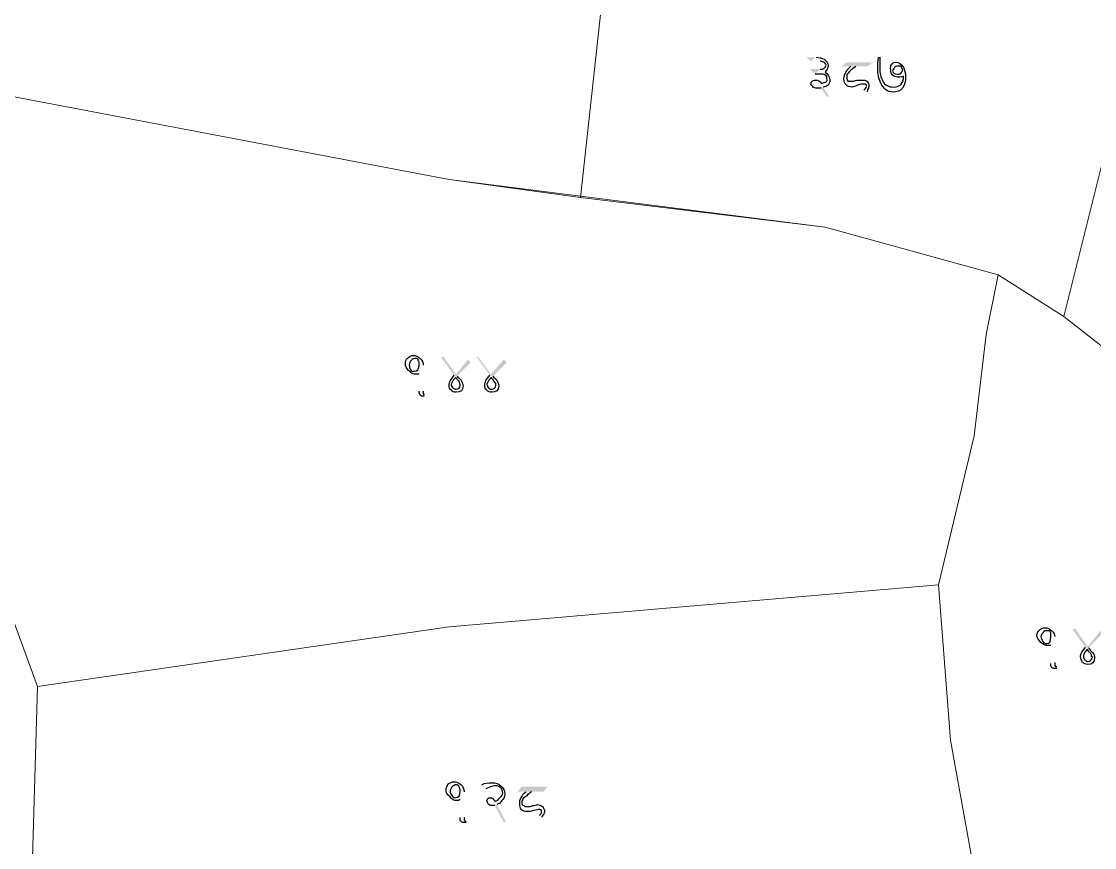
# Model space of a CAD drawing. Header units: metres. Extents: x 345912 to 349030, y 3061206 to 3061792.
# Drawn here: x 345993 to 346047.8, y 3061356.2 to 3061398.5 of the extents above; entities that cross this region are included whole.
import ezdxf

# ---------------------------------------------------------------- set-up
doc = ezdxf.new("R2010")
doc.units = ezdxf.units.M
doc.header["$MEASUREMENT"] = 0
doc.layers.add('PDF5_Geometry', color=7, linetype='Continuous')
doc.layers.add('PDF5_Solid Fills', color=7, linetype='Continuous')

msp = doc.modelspace()

# ---------------------------------------------------------------- hatches: boundary and pattern name
at = {"layer": 'PDF5_Solid Fills', "transparency": 33554559}
h = msp.add_hatch(color=256, dxfattribs=at)
h.paths.add_polyline_path([(346033.34814, 3061396.41964), (346033.09414, 3061396.62284), (346033.60214, 3061396.62284)], flags=0)
h.paths.add_polyline_path([(346033.95774, 3061395.09884), (346034.26254, 3061394.64164), (346034.16094, 3061394.59084), (346033.85614, 3061395.04804)], flags=0)
h.paths.add_polyline_path([(346033.55134, 3061395.75924), (346033.29734, 3061396.01324), (346033.80534, 3061396.01324)], flags=0)
h.paths.add_polyline_path([(346035.38014, 3061396.16564), (346034.92294, 3061396.16564), (346035.17694, 3061396.36884), (346036.49774, 3061396.36884), (346036.24374, 3061396.16564), (346035.63414, 3061396.16564)], flags=0)
h.paths.add_polyline_path([(346036.19294, 3061394.84484), (346036.04054, 3061394.94644)], flags=0)
h.paths.add_polyline_path([(346036.80254, 3061396.62284), (346036.85334, 3061396.62284)], flags=0)
h.paths.add_polyline_path([(346038.07254, 3061395.65764), (346038.07254, 3061395.65764)], flags=0)
h = msp.add_hatch(color=256, dxfattribs=at)
h.paths.add_polyline_path([(346013.53613, 3061380.87484), (346013.53613, 3061379.55404)], flags=0)
h.paths.add_polyline_path([(346013.58693, 3061379.35084), (346013.58693, 3061379.30004)], flags=0)
h.paths.add_polyline_path([(346015.11093, 3061380.36684), (346014.45053, 3061381.28124), (346014.55213, 3061381.33204), (346015.21253, 3061380.41764), (346015.82213, 3061381.17964), (346015.97453, 3061381.02724), (346015.26333, 3061380.31604)], flags=0)
h.paths.add_polyline_path([(346016.93973, 3061380.36684), (346016.27933, 3061381.28124), (346016.33013, 3061381.33204), (346016.99053, 3061380.41764), (346017.65093, 3061381.17964), (346017.80333, 3061381.02724), (346017.09213, 3061380.31604)], flags=0)
h = msp.add_hatch(color=256, dxfattribs=at)
h.paths.add_polyline_path([(346045.79414, 3061367.00645), (346045.79414, 3061365.68565)], flags=0)
h.paths.add_polyline_path([(346045.89574, 3061365.48245), (346045.89574, 3061365.38085)], flags=0)
h.paths.add_polyline_path([(346047.36894, 3061366.44765), (346046.70854, 3061367.36205), (346046.81014, 3061367.46365), (346047.47054, 3061366.49845), (346048.13094, 3061367.31125), (346048.23254, 3061367.15885), (346047.52134, 3061366.44765)], flags=0)
h.paths.add_polyline_path([(346048.79134, 3061367.20965), (346048.53734, 3061367.46365), (346048.99454, 3061367.46365)], flags=0)
h.paths.add_polyline_path([(346049.40094, 3061365.88885), (346049.70574, 3061365.43165), (346049.60414, 3061365.38085), (346049.24854, 3061365.88885)], flags=0)
h.paths.add_polyline_path([(346048.99454, 3061366.60005), (346048.74054, 3061366.80325), (346049.24854, 3061366.80325)], flags=0)
h = msp.add_hatch(color=256, dxfattribs=at)
h.paths.add_polyline_path([(346015.61894, 3061359.08163), (346015.61894, 3061357.76083)], flags=0)
h.paths.add_polyline_path([(346015.72054, 3061357.55763), (346015.72054, 3061357.50683)], flags=0)
h.paths.add_polyline_path([(346016.73654, 3061359.23403), (346016.53334, 3061359.43723)], flags=0)
h.paths.add_polyline_path([(346017.29534, 3061358.42123), (346017.75254, 3061357.55763), (346017.65094, 3061357.50683), (346017.19374, 3061358.37043)], flags=0)
h.paths.add_polyline_path([(346018.76854, 3061359.08163), (346018.36214, 3061359.08163), (346018.56534, 3061359.33563), (346019.88614, 3061359.33563), (346019.68294, 3061359.08163), (346019.07334, 3061359.08163)], flags=0)
h.paths.add_polyline_path([(346019.58134, 3061357.76083), (346019.47974, 3061357.86243)], flags=0)

# ---------------------------------------------------------------- linework, layer by layer
at = {"layer": 'PDF5_Geometry', "lineweight": 9}
for points in [[(346021.56254, 3061389.46004), (346014.85694, 3061390.37444), (345984.37694, 3061396.16564), (345984.07214, 3061397.38484), (345982.85293, 3061405.00484), (345983.76733, 3061406.52884), (345984.07214, 3061415.06324), (346002.96974, 3061412.32004), (346023.69614, 3061408.96724)], [(346021.56254, 3061389.46004), (346014.85694, 3061390.37444), (345984.37694, 3061396.16564), (345984.07214, 3061397.38484), (345982.85293, 3061405.00484), (345983.76733, 3061406.52884), (345984.07214, 3061415.06324), (346002.96974, 3061412.32004), (346023.69614, 3061408.96724)], [(346051.12814, 3061404.39524), (346050.82334, 3061401.65204), (346046.25134, 3061383.36403), (346042.89854, 3061385.49764), (346034.05933, 3061387.93604), (346021.56254, 3061389.46004), (346023.69614, 3061408.96724), (346027.96334, 3061408.35764), (346043.81293, 3061405.30964)], [(346051.12814, 3061404.39524), (346050.82334, 3061401.65204), (346046.25134, 3061383.36403), (346042.89854, 3061385.49764), (346034.05933, 3061387.93604), (346021.56254, 3061389.46004), (346023.69614, 3061408.96724), (346027.96334, 3061408.35764), (346043.81293, 3061405.30964)], [(346066.67294, 3061399.51844), (346067.28254, 3061394.64164), (346068.80653, 3061389.46004), (346069.41613, 3061387.02164), (346070.33053, 3061384.58324), (346069.41613, 3061381.53523), (346069.41613, 3061379.40164), (346070.02574, 3061378.18243), (346073.98814, 3061374.52485), (346073.68333, 3061368.42884), (346072.46414, 3061365.99044), (346071.24493, 3061364.16164), (346070.63534, 3061363.24724), (346066.36814, 3061363.55205), (346059.35774, 3061363.55205), (346054.78574, 3061362.94243), (346055.09054, 3061376.04884), (346053.26174, 3061377.87764), (346046.25134, 3061383.36403), (346050.82334, 3061401.65204)], [(346066.67294, 3061399.51844), (346067.28254, 3061394.64164), (346068.80653, 3061389.46004), (346069.41613, 3061387.02164), (346070.33053, 3061384.58324), (346069.41613, 3061381.53523), (346069.41613, 3061379.40164), (346070.02574, 3061378.18243), (346073.98814, 3061374.52485), (346073.68333, 3061368.42884), (346072.46414, 3061365.99044), (346071.24493, 3061364.16164), (346070.63534, 3061363.24724), (346066.36814, 3061363.55205), (346059.35774, 3061363.55205), (346054.78574, 3061362.94243), (346055.09054, 3061376.04884), (346053.26174, 3061377.87764), (346046.25134, 3061383.36403), (346050.82334, 3061401.65204)], [(345984.37694, 3061396.16564), (345987.12013, 3061384.88803), (345987.72974, 3061381.23044), (345988.94894, 3061379.09683), (345990.47293, 3061373.61044), (345993.82574, 3061364.46645), (345993.21614, 3061343.43523), (345985.90094, 3061341.30164), (345977.67134, 3061338.86324), (345973.09934, 3061337.33925), (345965.78414, 3061336.12004), (345964.86974, 3061340.08243), (345959.68814, 3061354.71284), (345955.11614, 3061371.17205), (345954.81134, 3061373.91523), (345954.20174, 3061382.14485), (345958.16414, 3061383.66884), (345968.52734, 3061389.46004), (345984.07214, 3061397.38484)], [(345984.37694, 3061396.16564), (345987.12013, 3061384.88803), (345987.72974, 3061381.23044), (345988.94894, 3061379.09683), (345990.47293, 3061373.61044), (345993.82574, 3061364.46645), (345993.21614, 3061343.43523), (345985.90094, 3061341.30164), (345977.67134, 3061338.86324), (345973.09934, 3061337.33925), (345965.78414, 3061336.12004), (345964.86974, 3061340.08243), (345959.68814, 3061354.71284), (345955.11614, 3061371.17205), (345954.81134, 3061373.91523), (345954.20174, 3061382.14485), (345958.16414, 3061383.66884), (345968.52734, 3061389.46004), (345984.07214, 3061397.38484)], [(346042.89854, 3061385.49764), (346042.28894, 3061382.44963), (346041.67933, 3061377.26803), (346039.85054, 3061369.64803), (346014.85694, 3061367.51444), (345993.82574, 3061364.46645), (345990.47293, 3061373.61044), (345988.94894, 3061379.09683), (345987.72974, 3061381.23044), (345987.12013, 3061384.88803), (345984.37694, 3061396.16564), (346014.85694, 3061390.37444), (346034.05933, 3061387.93604)], [(346042.89854, 3061385.49764), (346042.28894, 3061382.44963), (346041.67933, 3061377.26803), (346039.85054, 3061369.64803), (346014.85694, 3061367.51444), (345993.82574, 3061364.46645), (345990.47293, 3061373.61044), (345988.94894, 3061379.09683), (345987.72974, 3061381.23044), (345987.12013, 3061384.88803), (345984.37694, 3061396.16564), (346014.85694, 3061390.37444), (346034.05933, 3061387.93604)], [(346046.25134, 3061383.36403), (346053.26174, 3061377.87764), (346055.09054, 3061376.04884), (346054.78574, 3061362.94243), (346053.56653, 3061357.45604), (346052.34733, 3061348.61683), (346049.29933, 3061349.83604), (346041.67933, 3061355.01764), (346040.46013, 3061361.72324), (346039.85054, 3061369.64803), (346041.67933, 3061377.26803), (346042.28894, 3061382.44963), (346042.89854, 3061385.49764)], [(346046.25134, 3061383.36403), (346053.26174, 3061377.87764), (346055.09054, 3061376.04884), (346054.78574, 3061362.94243), (346053.56653, 3061357.45604), (346052.34733, 3061348.61683), (346049.29933, 3061349.83604), (346041.67933, 3061355.01764), (346040.46013, 3061361.72324), (346039.85054, 3061369.64803), (346041.67933, 3061377.26803), (346042.28894, 3061382.44963), (346042.89854, 3061385.49764)]]:
    msp.add_lwpolyline(points, close=True, dxfattribs=at)
msp.add_lwpolyline([(345993.21614, 3061343.43523), (345993.82574, 3061364.46645), (346014.85694, 3061367.51444), (346039.85054, 3061369.64803), (346040.46013, 3061361.72324), (346041.67933, 3061355.01764)], dxfattribs=at)
msp.add_lwpolyline([(345993.21614, 3061343.43523), (345993.82574, 3061364.46645), (346014.85694, 3061367.51444), (346039.85054, 3061369.64803), (346040.46013, 3061361.72324), (346041.67933, 3061355.01764)], dxfattribs=at)
at = {"layer": 'PDF5_Geometry', "lineweight": 25}
for points in [[(346033.60214, 3061396.62284), (346033.75454, 3061396.62284), (346033.90694, 3061396.57204), (346034.00854, 3061396.52124)], [(346034.00854, 3061396.36884), (346033.95774, 3061396.36884), (346033.90694, 3061396.41964), (346033.80534, 3061396.41964)], [(346034.00854, 3061396.52124), (346034.16094, 3061396.41964), (346034.21174, 3061396.31804), (346034.21174, 3061396.21644)], [(346034.11014, 3061396.21644), (346034.11014, 3061396.26724), (346034.05934, 3061396.31804), (346034.00854, 3061396.36884)], [(346034.00854, 3061396.06404), (346034.05934, 3061396.11484), (346034.11014, 3061396.16564), (346034.11014, 3061396.21644)], [(346034.21174, 3061396.21644), (346034.21174, 3061396.06404), (346034.16094, 3061395.96244), (346034.05934, 3061395.86084)], [(346035.12614, 3061395.86084), (346035.17694, 3061395.96244), (346035.22774, 3061396.01324), (346035.38014, 3061396.16564)], [(346035.63414, 3061396.16564), (346035.53254, 3061396.06404), (346035.43094, 3061396.01324), (346035.38014, 3061395.96244)], [(346036.75174, 3061396.06404), (346036.75174, 3061396.21644), (346036.75174, 3061396.41964), (346036.80254, 3061396.62284)], [(346036.85334, 3061396.62284), (346036.85334, 3061396.57204), (346036.85334, 3061396.47044), (346036.85334, 3061396.36884)], [(346036.85334, 3061396.36884), (346036.85334, 3061396.21644), (346036.85334, 3061396.11484), (346036.85334, 3061396.06404)], [(346037.41214, 3061396.06404), (346037.41214, 3061396.16564), (346037.41214, 3061396.21644), (346037.46294, 3061396.26724)], [(346037.46294, 3061396.26724), (346037.51374, 3061396.31804), (346037.56454, 3061396.36884), (346037.66614, 3061396.36884)], [(346037.61534, 3061396.11484), (346037.56454, 3061396.01324), (346037.51374, 3061395.96244), (346037.51374, 3061395.91164)], [(346037.86934, 3061396.16564), (346037.76774, 3061396.16564), (346037.71694, 3061396.16564), (346037.61534, 3061396.11484)], [(346037.66614, 3061396.36884), (346037.81854, 3061396.36884), (346037.97094, 3061396.26724), (346038.07254, 3061396.11484)], [(346037.97094, 3061396.11484), (346037.92014, 3061396.16564), (346037.86934, 3061396.16564), (346037.86934, 3061396.16564)], [(346038.02174, 3061395.96244), (346038.02174, 3061396.01324), (346037.97094, 3061396.06404), (346037.97094, 3061396.11484)], [(346038.07254, 3061396.11484), (346038.12334, 3061395.96244), (346038.17414, 3061395.81004), (346038.17414, 3061395.65764)], [(346033.65294, 3061395.75924), (346033.60214, 3061395.75924), (346033.60214, 3061395.75924), (346033.55134, 3061395.75924)], [(346033.80534, 3061395.75924), (346033.75454, 3061395.75924), (346033.70374, 3061395.75924), (346033.65294, 3061395.75924)], [(346033.80534, 3061396.01324), (346033.90694, 3061396.01324), (346033.95774, 3061396.01324), (346034.00854, 3061396.06404)], [(346034.05934, 3061395.70844), (346034.00854, 3061395.75924), (346033.90694, 3061395.75924), (346033.80534, 3061395.75924)], [(346034.05934, 3061395.86084), (346034.21174, 3061395.75924), (346034.31334, 3061395.60684), (346034.31334, 3061395.45444)], [(346034.16094, 3061395.45444), (346034.16094, 3061395.60684), (346034.16094, 3061395.65764), (346034.05934, 3061395.70844)], [(346035.02454, 3061395.50524), (346035.02454, 3061395.65764), (346035.07534, 3061395.75924), (346035.12614, 3061395.86084)], [(346035.38014, 3061395.96244), (346035.27854, 3061395.86084), (346035.17694, 3061395.75924), (346035.17694, 3061395.70844)], [(346035.17694, 3061395.70844), (346035.17694, 3061395.70844), (346035.17694, 3061395.65764), (346035.17694, 3061395.60684)], [(346035.17694, 3061395.60684), (346035.17694, 3061395.50524), (346035.17694, 3061395.45444), (346035.22774, 3061395.40364)], [(346036.90414, 3061395.30204), (346036.80254, 3061395.50524), (346036.75174, 3061395.75924), (346036.75174, 3061396.06404)], [(346036.85334, 3061396.06404), (346036.85334, 3061395.81004), (346036.90414, 3061395.60684), (346037.00574, 3061395.40364)], [(346037.51374, 3061395.70844), (346037.41214, 3061395.81004), (346037.41214, 3061395.91164), (346037.41214, 3061396.06404)], [(346037.51374, 3061395.91164), (346037.51374, 3061395.81004), (346037.61534, 3061395.75924), (346037.76774, 3061395.75924)], [(346037.76774, 3061395.60684), (346037.66614, 3061395.60684), (346037.56454, 3061395.65764), (346037.51374, 3061395.70844)], [(346038.17414, 3061395.65764), (346038.17414, 3061395.09884), (346037.97094, 3061394.84484), (346037.51374, 3061394.84484)], [(346037.56454, 3061395.09884), (346037.92014, 3061395.09884), (346038.07254, 3061395.30204), (346038.07254, 3061395.65764)], [(346037.76774, 3061395.75924), (346037.86934, 3061395.75924), (346037.92014, 3061395.75924), (346037.92014, 3061395.81004)], [(346038.07254, 3061395.65764), (346038.02174, 3061395.60684), (346037.92014, 3061395.60684), (346037.76774, 3061395.60684)], [(346037.92014, 3061395.81004), (346037.97094, 3061395.86084), (346038.02174, 3061395.91164), (346038.02174, 3061395.96244)], [(346033.34814, 3061395.30204), (346033.34814, 3061395.35284), (346033.34814, 3061395.35284), (346033.39894, 3061395.40364)], [(346033.44974, 3061395.09884), (346033.39894, 3061395.14964), (346033.34814, 3061395.20044), (346033.34814, 3061395.30204)], [(346033.39894, 3061395.40364), (346033.44974, 3061395.40364), (346033.50054, 3061395.45444), (346033.55134, 3061395.45444)], [(346033.65294, 3061395.04804), (346033.55134, 3061395.04804), (346033.50054, 3061395.04804), (346033.44974, 3061395.09884)], [(346033.55134, 3061395.45444), (346033.70374, 3061395.45444), (346033.80534, 3061395.40364), (346033.85614, 3061395.30204)], [(346033.85614, 3061395.04804), (346033.80534, 3061395.04804), (346033.75454, 3061395.04804), (346033.65294, 3061395.04804)], [(346033.85614, 3061395.30204), (346033.90694, 3061395.30204), (346034.00854, 3061395.30204), (346034.05934, 3061395.35284)], [(346034.21174, 3061395.20044), (346034.16094, 3061395.14964), (346034.05934, 3061395.09884), (346033.95774, 3061395.09884)], [(346034.05934, 3061395.35284), (346034.16094, 3061395.35284), (346034.16094, 3061395.40364), (346034.16094, 3061395.45444)], [(346034.31334, 3061395.45444), (346034.31334, 3061395.35284), (346034.26254, 3061395.30204), (346034.21174, 3061395.20044)], [(346035.43094, 3061395.09884), (346035.17694, 3061395.09884), (346035.02454, 3061395.25124), (346035.02454, 3061395.50524)], [(346035.22774, 3061395.40364), (346035.27854, 3061395.40364), (346035.38014, 3061395.40364), (346035.48174, 3061395.40364)], [(346035.73574, 3061395.20044), (346035.63414, 3061395.14964), (346035.48174, 3061395.09884), (346035.43094, 3061395.09884)], [(346035.48174, 3061395.40364), (346035.53254, 3061395.40364), (346035.58334, 3061395.40364), (346035.68494, 3061395.45444)], [(346035.68494, 3061395.45444), (346035.83734, 3061395.45444), (346035.88814, 3061395.45444), (346035.93894, 3061395.45444)], [(346036.04054, 3061395.25124), (346035.98974, 3061395.25124), (346035.88814, 3061395.25124), (346035.73574, 3061395.20044)], [(346035.93894, 3061395.45444), (346036.04054, 3061395.45444), (346036.14214, 3061395.45444), (346036.19294, 3061395.40364)], [(346036.19294, 3061395.14964), (346036.19294, 3061395.20044), (346036.14214, 3061395.25124), (346036.04054, 3061395.25124)], [(346036.04054, 3061394.94644), (346036.14214, 3061395.04804), (346036.19294, 3061395.09884), (346036.19294, 3061395.14964)], [(346036.19294, 3061395.40364), (346036.29454, 3061395.30204), (346036.29454, 3061395.25124), (346036.29454, 3061395.14964)], [(346036.29454, 3061395.14964), (346036.29454, 3061395.09884), (346036.29454, 3061395.04804), (346036.24374, 3061394.99724)], [(346037.51374, 3061394.84484), (346037.25974, 3061394.84484), (346037.05654, 3061394.99724), (346036.90414, 3061395.30204)], [(346037.00574, 3061395.40364), (346037.10734, 3061395.20044), (346037.31054, 3061395.09884), (346037.56454, 3061395.09884)], [(346036.24374, 3061394.99724), (346036.24374, 3061394.99724), (346036.24374, 3061394.94644), (346036.19294, 3061394.84484)], [(346012.72333, 3061381.23044), (346012.82493, 3061381.33204), (346012.92653, 3061381.38284), (346013.02813, 3061381.38284)], [(346013.02813, 3061381.38284), (346013.12973, 3061381.38284), (346013.28213, 3061381.33204), (346013.38373, 3061381.23044)], [(346012.62173, 3061380.97644), (346012.62173, 3061381.07804), (346012.67253, 3061381.17964), (346012.72333, 3061381.23044)], [(346012.77413, 3061380.62084), (346012.67253, 3061380.72244), (346012.62173, 3061380.82404), (346012.62173, 3061380.97644)], [(346012.92653, 3061381.12884), (346012.87573, 3061381.07804), (346012.82493, 3061380.97644), (346012.82493, 3061380.87484)], [(346012.82493, 3061380.87484), (346012.82493, 3061380.82404), (346012.82493, 3061380.72244), (346012.87573, 3061380.67164)], [(346013.12973, 3061381.23044), (346013.07893, 3061381.23044), (346012.97733, 3061381.17964), (346012.92653, 3061381.12884)], [(346013.07893, 3061380.57004), (346013.23133, 3061380.57004), (346013.33293, 3061380.67164), (346013.33293, 3061380.92564)], [(346013.28213, 3061381.12884), (346013.28213, 3061381.17964), (346013.23133, 3061381.23044), (346013.12973, 3061381.23044)], [(346013.33293, 3061380.92564), (346013.33293, 3061380.97644), (346013.33293, 3061381.07804), (346013.28213, 3061381.12884)], [(346013.38373, 3061381.23044), (346013.48533, 3061381.12884), (346013.53613, 3061381.02724), (346013.53613, 3061380.87484)], [(346013.18053, 3061380.41764), (346013.02813, 3061380.41764), (346012.92653, 3061380.46844), (346012.77413, 3061380.62084)], [(346012.87573, 3061380.67164), (346012.92653, 3061380.57004), (346013.02813, 3061380.57004), (346013.07893, 3061380.57004)], [(346013.33293, 3061380.41764), (346013.28213, 3061380.41764), (346013.23133, 3061380.41764), (346013.18053, 3061380.41764)], [(346014.85693, 3061379.85884), (346014.85693, 3061380.01124), (346014.95853, 3061380.16364), (346015.11093, 3061380.36684)], [(346015.21253, 3061380.26524), (346015.16173, 3061380.21444), (346015.11093, 3061380.16364), (346015.06013, 3061380.11284)], [(346015.26333, 3061380.16364), (346015.26333, 3061380.16364), (346015.21253, 3061380.21444), (346015.21253, 3061380.26524)], [(346015.26333, 3061380.31604), (346015.31413, 3061380.26524), (346015.36493, 3061380.21444), (346015.46653, 3061380.11284)], [(346016.68573, 3061379.85884), (346016.68573, 3061380.01124), (346016.73653, 3061380.16364), (346016.93973, 3061380.36684)], [(346016.99053, 3061380.26524), (346016.99053, 3061380.21444), (346016.93973, 3061380.16364), (346016.88893, 3061380.11284)], [(346017.09213, 3061380.16364), (346017.04133, 3061380.16364), (346017.04133, 3061380.21444), (346016.99053, 3061380.26524)], [(346017.09213, 3061380.31604), (346017.14293, 3061380.26524), (346017.19373, 3061380.21444), (346017.29533, 3061380.11284)], [(346014.95853, 3061379.60484), (346014.85693, 3061379.65564), (346014.85693, 3061379.75724), (346014.85693, 3061379.85884)], [(346015.00933, 3061380.01124), (346015.00933, 3061379.96044), (346014.95853, 3061379.90964), (346014.95853, 3061379.90964)], [(346014.95853, 3061379.90964), (346014.95853, 3061379.80804), (346015.00933, 3061379.75724), (346015.06013, 3061379.70644)], [(346015.06013, 3061380.11284), (346015.06013, 3061380.11284), (346015.06013, 3061380.06204), (346015.00933, 3061380.01124)], [(346015.06013, 3061379.70644), (346015.11093, 3061379.70644), (346015.16173, 3061379.65564), (346015.21253, 3061379.65564)], [(346015.21253, 3061379.65564), (346015.36493, 3061379.65564), (346015.41573, 3061379.70644), (346015.41573, 3061379.85884)], [(346015.56813, 3061379.80804), (346015.56813, 3061379.60484), (346015.46653, 3061379.50324), (346015.21253, 3061379.50324)], [(346015.36493, 3061380.06204), (346015.31413, 3061380.06204), (346015.31413, 3061380.11284), (346015.26333, 3061380.16364)], [(346015.41573, 3061379.90964), (346015.41573, 3061379.96044), (346015.36493, 3061380.01124), (346015.36493, 3061380.06204)], [(346015.41573, 3061379.85884), (346015.41573, 3061379.85884), (346015.41573, 3061379.85884), (346015.41573, 3061379.90964)], [(346015.46653, 3061380.11284), (346015.51733, 3061380.01124), (346015.56813, 3061379.90964), (346015.56813, 3061379.80804)], [(346016.78733, 3061379.60484), (346016.68573, 3061379.65564), (346016.68573, 3061379.75724), (346016.68573, 3061379.85884)], [(346016.83813, 3061380.01124), (346016.78733, 3061379.96044), (346016.78733, 3061379.90964), (346016.78733, 3061379.90964)], [(346016.78733, 3061379.90964), (346016.78733, 3061379.80804), (346016.83813, 3061379.75724), (346016.88893, 3061379.70644)], [(346016.88893, 3061380.11284), (346016.88893, 3061380.11284), (346016.83813, 3061380.06204), (346016.83813, 3061380.01124)], [(346016.88893, 3061379.70644), (346016.88893, 3061379.70644), (346016.93973, 3061379.65564), (346017.04133, 3061379.65564)], [(346017.04133, 3061379.65564), (346017.14293, 3061379.65564), (346017.24453, 3061379.70644), (346017.24453, 3061379.85884)], [(346017.39693, 3061379.80804), (346017.39693, 3061379.60484), (346017.24453, 3061379.50324), (346017.04133, 3061379.50324)], [(346017.14293, 3061380.06204), (346017.14293, 3061380.06204), (346017.14293, 3061380.11284), (346017.09213, 3061380.16364)], [(346017.24453, 3061379.90964), (346017.24453, 3061379.96044), (346017.19373, 3061380.01124), (346017.14293, 3061380.06204)], [(346017.24453, 3061379.85884), (346017.24453, 3061379.85884), (346017.24453, 3061379.85884), (346017.24453, 3061379.90964)], [(346017.29533, 3061380.11284), (346017.34613, 3061380.01124), (346017.39693, 3061379.90964), (346017.39693, 3061379.80804)], [(346013.38373, 3061379.35084), (346013.33293, 3061379.40164), (346013.33293, 3061379.45244), (346013.33293, 3061379.55404)], [(346013.58693, 3061379.30004), (346013.48533, 3061379.30004), (346013.43453, 3061379.30004), (346013.38373, 3061379.35084)], [(346013.53613, 3061379.55404), (346013.53613, 3061379.50324), (346013.53613, 3061379.45244), (346013.53613, 3061379.45244)], [(346013.53613, 3061379.45244), (346013.53613, 3061379.40164), (346013.53613, 3061379.40164), (346013.58693, 3061379.35084)], [(346015.21253, 3061379.50324), (346015.11093, 3061379.50324), (346015.00933, 3061379.50324), (346014.95853, 3061379.60484)], [(346017.04133, 3061379.50324), (346016.93973, 3061379.50324), (346016.83813, 3061379.50324), (346016.78733, 3061379.60484)], [(346044.87974, 3061367.05725), (346044.87974, 3061367.20965), (346044.93054, 3061367.26045), (346045.03214, 3061367.36205)], [(346045.08294, 3061366.70165), (346044.98134, 3061366.80325), (346044.87974, 3061366.95565), (346044.87974, 3061367.05725)], [(346045.03214, 3061367.36205), (346045.08294, 3061367.41285), (346045.18454, 3061367.46365), (346045.28614, 3061367.46365)], [(346045.18454, 3061367.20965), (346045.13374, 3061367.15885), (346045.08294, 3061367.05725), (346045.08294, 3061367.00645)], [(346045.38774, 3061367.31125), (346045.33694, 3061367.31125), (346045.23534, 3061367.31125), (346045.18454, 3061367.20965)], [(346045.28614, 3061367.46365), (346045.43854, 3061367.46365), (346045.54014, 3061367.41285), (346045.64174, 3061367.31125)], [(346045.59094, 3061367.20965), (346045.54014, 3061367.31125), (346045.48934, 3061367.31125), (346045.38774, 3061367.31125)], [(346045.59094, 3061367.00645), (346045.59094, 3061367.10805), (346045.59094, 3061367.15885), (346045.59094, 3061367.20965)], [(346045.64174, 3061367.31125), (346045.74334, 3061367.20965), (346045.79414, 3061367.10805), (346045.79414, 3061367.00645)], [(346045.08294, 3061367.00645), (346045.08294, 3061366.90485), (346045.13374, 3061366.85405), (346045.18454, 3061366.75245)], [(346045.43854, 3061366.54925), (346045.33694, 3061366.54925), (346045.18454, 3061366.60005), (346045.08294, 3061366.70165)], [(346045.18454, 3061366.75245), (346045.23534, 3061366.70165), (346045.28614, 3061366.65085), (346045.38774, 3061366.65085)], [(346045.38774, 3061366.65085), (346045.54014, 3061366.65085), (346045.59094, 3061366.75245), (346045.59094, 3061367.00645)], [(346045.59094, 3061366.54925), (346045.54014, 3061366.54925), (346045.48934, 3061366.54925), (346045.43854, 3061366.54925)], [(346047.11494, 3061365.99045), (346047.11494, 3061366.14285), (346047.21654, 3061366.29525), (346047.36894, 3061366.44765)], [(346047.21654, 3061365.68565), (346047.16574, 3061365.78725), (346047.11494, 3061365.88885), (346047.11494, 3061365.99045)], [(346047.31814, 3061366.19365), (346047.31814, 3061366.19365), (346047.31814, 3061366.14285), (346047.26734, 3061366.09205)], [(346047.26734, 3061366.09205), (346047.26734, 3061366.04125), (346047.26734, 3061366.04125), (346047.26734, 3061365.99045)], [(346047.26734, 3061365.99045), (346047.26734, 3061365.93965), (346047.26734, 3061365.88885), (346047.31814, 3061365.83805)], [(346047.47054, 3061366.34605), (346047.41974, 3061366.34605), (346047.41974, 3061366.29525), (346047.31814, 3061366.19365)], [(346047.52134, 3061366.24445), (346047.52134, 3061366.29525), (346047.47054, 3061366.29525), (346047.47054, 3061366.34605)], [(346047.52134, 3061366.44765), (346047.57214, 3061366.34605), (346047.62294, 3061366.29525), (346047.72454, 3061366.19365)], [(346047.62294, 3061366.14285), (346047.62294, 3061366.19365), (346047.57214, 3061366.19365), (346047.52134, 3061366.24445)], [(346047.67374, 3061365.99045), (346047.67374, 3061366.04125), (346047.67374, 3061366.09205), (346047.62294, 3061366.14285)], [(346047.72454, 3061365.93965), (346047.72454, 3061365.93965), (346047.72454, 3061365.99045), (346047.67374, 3061365.99045)], [(346047.72454, 3061366.19365), (346047.82614, 3061366.09205), (346047.82614, 3061365.99045), (346047.82614, 3061365.93965)], [(346045.64174, 3061365.43165), (346045.59094, 3061365.48245), (346045.59094, 3061365.53325), (346045.59094, 3061365.63485)], [(346045.89574, 3061365.38085), (346045.74334, 3061365.38085), (346045.69254, 3061365.38085), (346045.64174, 3061365.43165)], [(346045.79414, 3061365.68565), (346045.79414, 3061365.58405), (346045.79414, 3061365.53325), (346045.79414, 3061365.53325)], [(346045.79414, 3061365.53325), (346045.79414, 3061365.48245), (346045.84494, 3061365.48245), (346045.89574, 3061365.48245)], [(346047.47054, 3061365.58405), (346047.36894, 3061365.58405), (346047.26734, 3061365.63485), (346047.21654, 3061365.68565)], [(346047.31814, 3061365.83805), (346047.36894, 3061365.78725), (346047.41974, 3061365.73645), (346047.47054, 3061365.73645)], [(346047.47054, 3061365.73645), (346047.62294, 3061365.73645), (346047.67374, 3061365.83805), (346047.72454, 3061365.93965)], [(346047.82614, 3061365.93965), (346047.82614, 3061365.68565), (346047.72454, 3061365.58405), (346047.47054, 3061365.58405)], [(346014.70454, 3061359.18323), (346014.70454, 3061359.28483), (346014.75534, 3061359.38643), (346014.80614, 3061359.48803)], [(346014.80614, 3061359.48803), (346014.90774, 3061359.53883), (346015.00934, 3061359.58963), (346015.11094, 3061359.58963)], [(346015.21254, 3061359.43723), (346015.16174, 3061359.43723), (346015.06014, 3061359.38643), (346015.00934, 3061359.33563)], [(346015.11094, 3061359.58963), (346015.21254, 3061359.58963), (346015.36494, 3061359.53883), (346015.46654, 3061359.43723)], [(346015.36494, 3061359.33563), (346015.36494, 3061359.38643), (346015.31414, 3061359.43723), (346015.21254, 3061359.43723)], [(346015.46654, 3061359.43723), (346015.56814, 3061359.33563), (346015.61894, 3061359.23403), (346015.61894, 3061359.08163)], [(346016.53334, 3061359.43723), (346016.68574, 3061359.53883), (346016.83814, 3061359.53883), (346017.04134, 3061359.53883)], [(346017.24454, 3061359.38643), (346017.14294, 3061359.38643), (346016.93974, 3061359.33563), (346016.73654, 3061359.23403)], [(346017.04134, 3061359.53883), (346017.24454, 3061359.53883), (346017.39694, 3061359.48803), (346017.49854, 3061359.38643)], [(346017.49854, 3061359.28483), (346017.44774, 3061359.33563), (346017.34614, 3061359.38643), (346017.24454, 3061359.38643)], [(346017.49854, 3061359.38643), (346017.60014, 3061359.28483), (346017.70174, 3061359.18323), (346017.70174, 3061358.98003)], [(346014.90774, 3061358.82763), (346014.75534, 3061358.92923), (346014.70454, 3061359.03083), (346014.70454, 3061359.18323)], [(346015.00934, 3061359.33563), (346014.95854, 3061359.28483), (346014.90774, 3061359.18323), (346014.90774, 3061359.08163)], [(346014.90774, 3061359.08163), (346014.90774, 3061359.03083), (346014.95854, 3061358.92923), (346015.00934, 3061358.87843)], [(346015.00934, 3061358.87843), (346015.06014, 3061358.77683), (346015.11094, 3061358.77683), (346015.16174, 3061358.77683)], [(346015.16174, 3061358.77683), (346015.36494, 3061358.77683), (346015.41574, 3061358.87843), (346015.41574, 3061359.13243)], [(346015.41574, 3061359.13243), (346015.41574, 3061359.23403), (346015.41574, 3061359.28483), (346015.36494, 3061359.33563)], [(346017.44774, 3061358.77683), (346017.54934, 3061358.87843), (346017.60014, 3061358.92923), (346017.60014, 3061359.03083)], [(346017.60014, 3061359.03083), (346017.60014, 3061359.13243), (346017.54934, 3061359.23403), (346017.49854, 3061359.28483)], [(346017.70174, 3061358.98003), (346017.70174, 3061358.82763), (346017.65094, 3061358.72603), (346017.54934, 3061358.62443)], [(346018.56534, 3061358.82763), (346018.56534, 3061358.87843), (346018.66694, 3061358.98003), (346018.76854, 3061359.08163)], [(346018.81934, 3061358.87843), (346018.66694, 3061358.77683), (346018.61614, 3061358.72603), (346018.61614, 3061358.67523)], [(346019.07334, 3061359.08163), (346018.97174, 3061359.03083), (346018.87014, 3061358.92923), (346018.81934, 3061358.87843)], [(346015.26334, 3061358.62443), (346015.11094, 3061358.62443), (346015.00934, 3061358.67523), (346014.90774, 3061358.82763)], [(346015.41574, 3061358.67523), (346015.36494, 3061358.62443), (346015.31414, 3061358.62443), (346015.26334, 3061358.62443)], [(346016.78734, 3061358.62443), (346016.78734, 3061358.67523), (346016.83814, 3061358.72603), (346016.83814, 3061358.72603)], [(346016.88894, 3061358.42123), (346016.83814, 3061358.47203), (346016.78734, 3061358.57363), (346016.78734, 3061358.62443)], [(346016.83814, 3061358.72603), (346016.88894, 3061358.77683), (346016.88894, 3061358.77683), (346016.93974, 3061358.77683)], [(346017.09214, 3061358.37043), (346017.04134, 3061358.37043), (346016.93974, 3061358.37043), (346016.88894, 3061358.42123)], [(346016.93974, 3061358.77683), (346016.99054, 3061358.77683), (346017.04134, 3061358.77683), (346017.09214, 3061358.72603)], [(346017.09214, 3061358.72603), (346017.14294, 3061358.67523), (346017.19374, 3061358.62443), (346017.19374, 3061358.57363)], [(346017.19374, 3061358.37043), (346017.14294, 3061358.37043), (346017.14294, 3061358.37043), (346017.09214, 3061358.37043)], [(346017.19374, 3061358.57363), (346017.29534, 3061358.62443), (346017.39694, 3061358.67523), (346017.44774, 3061358.77683)], [(346017.54934, 3061358.62443), (346017.49854, 3061358.52283), (346017.39694, 3061358.47203), (346017.29534, 3061358.42123)], [(346018.46374, 3061358.47203), (346018.46374, 3061358.57363), (346018.46374, 3061358.67523), (346018.56534, 3061358.82763)], [(346018.87014, 3061358.06563), (346018.56534, 3061358.06563), (346018.46374, 3061358.21803), (346018.46374, 3061358.47203)], [(346018.61614, 3061358.67523), (346018.56534, 3061358.62443), (346018.56534, 3061358.57363), (346018.56534, 3061358.57363)], [(346018.56534, 3061358.57363), (346018.56534, 3061358.47203), (346018.61614, 3061358.37043), (346018.66694, 3061358.37043)], [(346018.66694, 3061358.37043), (346018.71774, 3061358.31963), (346018.76854, 3061358.31963), (346018.87014, 3061358.31963)], [(346018.87014, 3061358.31963), (346018.92094, 3061358.31963), (346019.02254, 3061358.31963), (346019.12414, 3061358.37043)], [(346019.12414, 3061358.37043), (346019.22574, 3061358.37043), (346019.32734, 3061358.42123), (346019.37814, 3061358.42123)], [(346019.37814, 3061358.42123), (346019.47974, 3061358.42123), (346019.53054, 3061358.37043), (346019.63214, 3061358.31963)], [(346019.63214, 3061358.31963), (346019.68294, 3061358.26883), (346019.73374, 3061358.16723), (346019.73374, 3061358.06563)], [(346015.46654, 3061357.55763), (346015.41574, 3061357.60843), (346015.41574, 3061357.65923), (346015.41574, 3061357.76083)], [(346015.61894, 3061357.76083), (346015.61894, 3061357.71003), (346015.61894, 3061357.65923), (346015.61894, 3061357.65923)], [(346019.17494, 3061358.11643), (346019.02254, 3061358.06563), (346018.92094, 3061358.06563), (346018.87014, 3061358.06563)], [(346019.42894, 3061358.16723), (346019.42894, 3061358.16723), (346019.32734, 3061358.16723), (346019.17494, 3061358.11643)], [(346019.58134, 3061358.11643), (346019.58134, 3061358.16723), (346019.53054, 3061358.16723), (346019.42894, 3061358.16723)], [(346019.47974, 3061357.86243), (346019.58134, 3061357.96403), (346019.58134, 3061358.06563), (346019.58134, 3061358.11643)], [(346019.68294, 3061357.91323), (346019.68294, 3061357.91323), (346019.63214, 3061357.86243), (346019.58134, 3061357.76083)], [(346019.73374, 3061358.06563), (346019.73374, 3061358.06563), (346019.73374, 3061358.01483), (346019.68294, 3061357.91323)], [(346015.72054, 3061357.50683), (346015.56814, 3061357.50683), (346015.51734, 3061357.50683), (346015.46654, 3061357.55763)], [(346015.61894, 3061357.65923), (346015.61894, 3061357.60843), (346015.66974, 3061357.60843), (346015.72054, 3061357.55763)]]:
    msp.add_open_spline(points, degree=3, dxfattribs=at)

doc.saveas('drawing.dxf')
